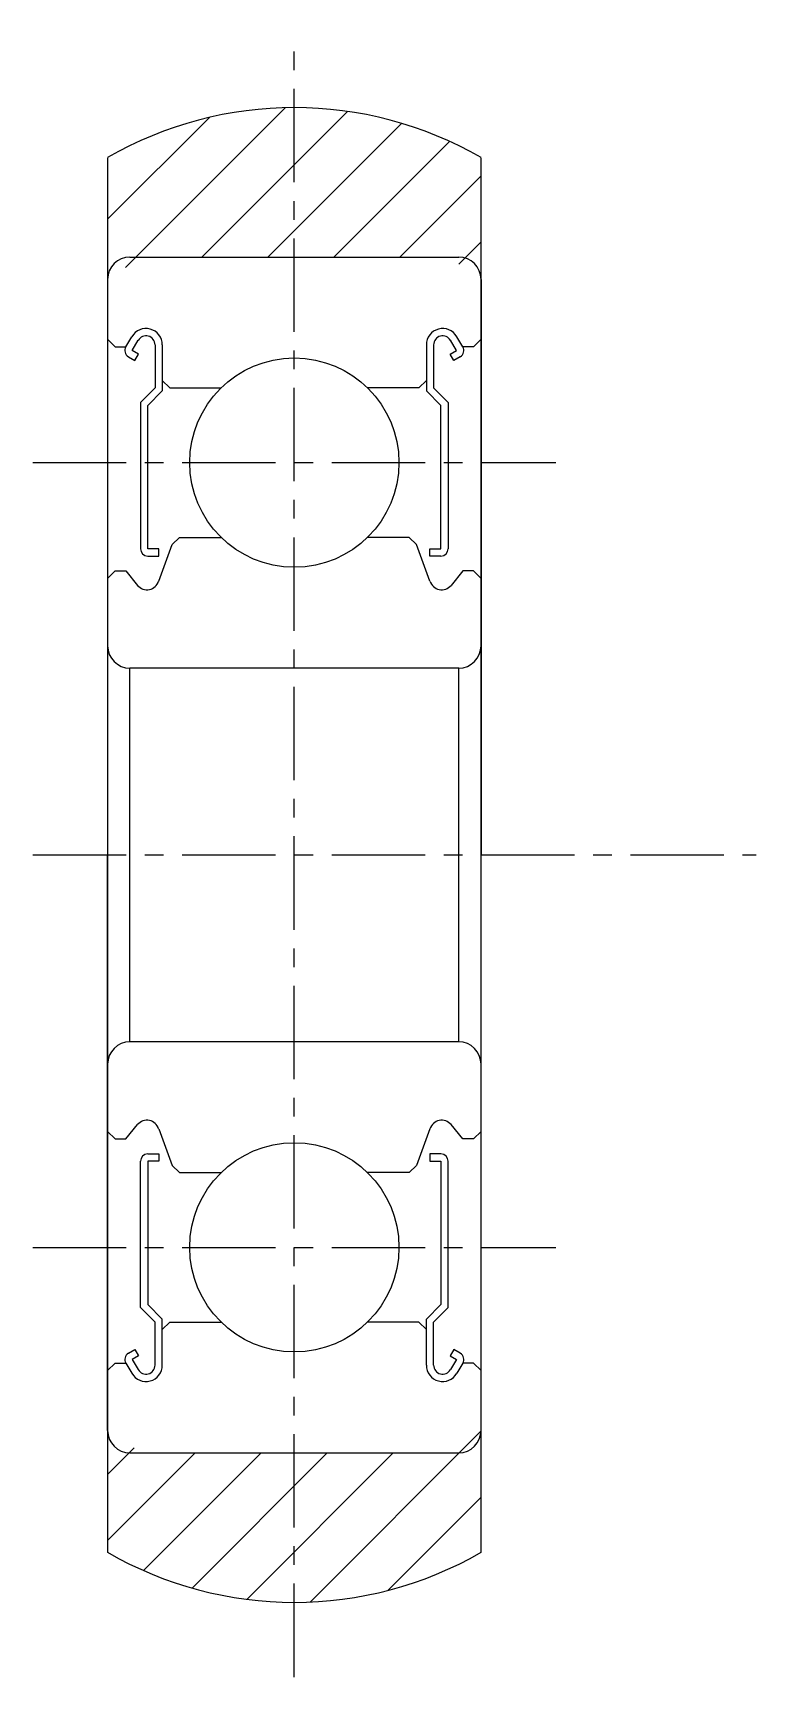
# Model space of a CAD drawing. Extents: x 2.6 to 39.6, y 2.5 to 39.
# Drawn here: x 29.87 to 39.55, y 17.01 to 39.01 of the extents above; entities outside this region: 2.
import ezdxf

# ---------------------------------------------------------------- set-up
doc = ezdxf.new("R2010")
doc.units = 0
doc.linetypes.add('CENTER', pattern=[2, 1.25, -0.25, 0.25, -0.25])
doc.layers.get('0').update_dxf_attribs({"linetype": 'CONTINUOUS'})
doc.layers.add('CENTER', color=1, linetype='CENTER')

# ---------------------------------------------------------------- blocks, each defined once
blk = doc.blocks.new('*X2')
at = {"color": 0, "linetype": 'CONTINUOUS'}
for p, q in [((100.871, -33.479), (102.234, -32.116)), ((101.111, -34.123), (103.247, -31.987)), ((102.133, -33.985), (104.082, -32.036)), ((103.017, -33.985), (104.806, -32.196)), ((103.9, -33.985), (105.448, -32.437)), ((104.784, -33.985), (105.871, -32.899)), ((105.572, -34.082), (105.871, -33.783)), ((103.583, -51.981), (105.871, -49.692)), ((100.871, -50.273), (101.226, -49.918)), ((100.871, -51.157), (102.043, -49.985)), ((101.352, -51.56), (102.926, -49.985)), ((102.002, -51.794), (103.81, -49.985)), ((102.735, -51.945), (104.694, -49.985)), ((104.621, -51.827), (105.871, -50.576))]:
    blk.add_line(p, q, dxfattribs=at)

msp = doc.modelspace()

# ---------------------------------------------------------------- linework, layer by layer
at = {"color": 7, "linetype": 'CONTINUOUS'}
for p, q in [((30.871, 37.345), (30.871, 18.684)), ((35.871, 18.684), (35.871, 37.345)), ((31.171, 36.015), (35.571, 36.015)), ((30.871, 35.715), (30.871, 28.015)), ((35.871, 35.715), (35.871, 28.015)), ((30.871, 34.915), (30.971, 34.815)), ((30.971, 34.815), (31.115, 34.815)), ((31.115, 34.815), (31.195, 34.949)), ((31.2, 34.766), (31.28, 34.901)), ((31.285, 34.717), (31.2, 34.766)), ((31.507, 34.84), (31.507, 34.265)), ((31.604, 34.84), (31.604, 34.224)), ((35.138, 34.84), (35.138, 34.224)), ((35.235, 34.84), (35.235, 34.265)), ((35.457, 34.717), (35.542, 34.766)), ((35.542, 34.766), (35.462, 34.901)), ((35.627, 34.815), (35.547, 34.949)), ((35.771, 34.815), (35.627, 34.815)), ((35.871, 34.915), (35.771, 34.815)), ((31.151, 34.681), (31.236, 34.632)), ((31.236, 34.632), (31.285, 34.717)), ((35.506, 34.632), (35.457, 34.717)), ((35.591, 34.681), (35.506, 34.632)), ((31.604, 34.365), (31.704, 34.265)), ((35.138, 34.365), (35.038, 34.265)), ((31.507, 34.265), (31.311, 34.069)), ((31.604, 34.224), (31.409, 34.029)), ((31.704, 34.265), (32.391, 34.265)), ((35.038, 34.265), (34.351, 34.265)), ((35.138, 34.224), (35.333, 34.029)), ((35.235, 34.265), (35.431, 34.069)), ((31.311, 34.069), (31.311, 32.112)), ((31.409, 32.112), (31.409, 34.029)), ((35.333, 32.112), (35.333, 34.029)), ((35.431, 34.069), (35.431, 32.112)), ((31.555, 31.68), (31.734, 32.171)), ((31.734, 32.171), (31.834, 32.265)), ((31.834, 32.265), (32.391, 32.265)), ((34.908, 32.265), (34.351, 32.265)), ((35.008, 32.171), (34.908, 32.265)), ((35.187, 31.68), (35.008, 32.171)), ((31.556, 32.112), (31.409, 32.112)), ((31.409, 32.015), (31.556, 32.015)), ((31.556, 32.015), (31.556, 32.112)), ((35.187, 32.015), (35.187, 32.112)), ((35.187, 32.112), (35.333, 32.112)), ((35.333, 32.015), (35.187, 32.015)), ((30.871, 31.715), (30.971, 31.815)), ((30.971, 31.815), (31.116, 31.815)), ((31.116, 31.815), (31.273, 31.622)), ((35.627, 31.815), (35.469, 31.622)), ((35.771, 31.815), (35.627, 31.815)), ((35.871, 31.715), (35.771, 31.815)), ((31.171, 25.515), (31.171, 30.515)), ((35.571, 30.515), (31.171, 30.515)), ((35.571, 25.515), (35.571, 30.515)), ((30.871, 20.315), (30.871, 28.015)), ((35.871, 20.315), (35.871, 28.015)), ((35.571, 25.515), (31.171, 25.515)), ((30.871, 24.315), (30.971, 24.215)), ((30.971, 24.215), (31.116, 24.215)), ((31.116, 24.215), (31.273, 24.407)), ((31.555, 24.349), (31.734, 23.859)), ((35.187, 24.349), (35.008, 23.859)), ((35.627, 24.215), (35.469, 24.407)), ((35.771, 24.215), (35.627, 24.215)), ((35.871, 24.315), (35.771, 24.215)), ((31.409, 24.015), (31.556, 24.015)), ((31.556, 24.015), (31.556, 23.917)), ((35.187, 24.015), (35.187, 23.917)), ((35.333, 24.015), (35.187, 24.015)), ((31.311, 21.96), (31.311, 23.917)), ((31.409, 23.917), (31.409, 22.001)), ((31.556, 23.917), (31.409, 23.917)), ((31.734, 23.859), (31.834, 23.765)), ((31.834, 23.765), (32.391, 23.765)), ((34.908, 23.765), (34.351, 23.765)), ((35.008, 23.859), (34.908, 23.765)), ((35.187, 23.917), (35.333, 23.917)), ((35.333, 23.917), (35.333, 22.001)), ((35.431, 21.96), (35.431, 23.917)), ((31.604, 21.805), (31.409, 22.001)), ((35.138, 21.805), (35.333, 22.001)), ((31.507, 21.765), (31.311, 21.96)), ((31.604, 21.189), (31.604, 21.805)), ((35.138, 21.189), (35.138, 21.805)), ((35.235, 21.765), (35.431, 21.96)), ((31.507, 21.189), (31.507, 21.765)), ((31.604, 21.665), (31.704, 21.765)), ((31.704, 21.765), (32.391, 21.765)), ((35.038, 21.765), (34.351, 21.765)), ((35.138, 21.665), (35.038, 21.765)), ((35.235, 21.189), (35.235, 21.765)), ((31.151, 21.348), (31.236, 21.397)), ((31.236, 21.397), (31.285, 21.312)), ((35.506, 21.397), (35.457, 21.312)), ((35.591, 21.348), (35.506, 21.397)), ((30.871, 21.115), (30.971, 21.215)), ((30.971, 21.215), (31.115, 21.215)), ((31.115, 21.215), (31.195, 21.08)), ((31.285, 21.312), (31.2, 21.263)), ((31.2, 21.263), (31.28, 21.129)), ((35.457, 21.312), (35.542, 21.263)), ((35.542, 21.263), (35.462, 21.129)), ((35.627, 21.215), (35.547, 21.08)), ((35.771, 21.215), (35.627, 21.215)), ((35.871, 21.115), (35.771, 21.215)), ((31.171, 20.015), (35.571, 20.015)), ((31.374, 20.015), (35.374, 20.015))]:
    msp.add_line(p, q, dxfattribs=at)
for centre in [(33.371, 33.265), (33.371, 22.765)]:
    msp.add_circle(centre, 1.4, dxfattribs=at)
for centre, radius, start, end in [((33.371, 33.015), 5, 60, 120), ((31.171, 35.715), 0.3, 90, 180), ((35.571, 35.715), 0.3, 0, 90), ((31.385, 34.84), 0.219, 0, 150.0003), ((35.357, 34.84), 0.219, 29.9997, 180), ((31.2, 34.766), 0.0978, 150.0138, 239.9963), ((31.385, 34.84), 0.121, 0, 150), ((35.357, 34.84), 0.121, 30, 180), ((35.542, 34.766), 0.0978, 300.0037, 29.9862), ((31.409, 32.112), 0.0978, 180.0001, 270), ((35.333, 32.112), 0.0978, 270, 359.9999), ((31.398, 31.728), 0.164, 220.0001, 343.1529), ((35.344, 31.728), 0.164, 196.8471, 319.9999), ((31.171, 30.815), 0.3, 180, 270), ((35.571, 30.815), 0.3, 270, 0), ((31.171, 25.215), 0.3, 90, 180), ((35.571, 25.215), 0.3, 0, 90), ((31.398, 24.302), 0.164, 16.8471, 139.9999), ((35.344, 24.302), 0.164, 40.0001, 163.1529), ((31.409, 23.917), 0.0978, 90, 179.9999), ((35.333, 23.917), 0.0978, 0.0001, 90), ((31.2, 21.263), 0.0978, 120.0037, 209.9862), ((35.542, 21.263), 0.0978, 330.0138, 59.9963), ((31.385, 21.189), 0.219, 209.9997, 0), ((31.385, 21.189), 0.121, 210, 0), ((35.357, 21.189), 0.219, 180, 330.0003), ((35.357, 21.189), 0.121, 180, 330), ((31.171, 20.315), 0.3, 180, 270), ((35.571, 20.315), 0.3, 270, 0), ((33.371, 23.015), 5, 240, 300)]:
    msp.add_arc(centre, radius, start, end, dxfattribs=at)
at = {"layer": 'CENTER', "color": 1, "linetype": 'CENTER'}
for p, q in [((33.371, 17.015), (33.371, 39.015)), ((29.871, 33.265), (36.871, 33.265)), ((29.871, 28.015), (39.553, 28.015)), ((29.871, 22.765), (36.871, 22.765))]:
    msp.add_line(p, q, dxfattribs=at)

# ---------------------------------------------------------------- block references
at = {"color": 3, "linetype": 'CONTINUOUS'}
msp.add_blockref('*X2', (-70, 70), dxfattribs=at)

# ---------------------------------------------------------------- texts
at = {"color": 7, "linetype": 'CONTINUOUS'}
for s, p in [('UMBBR 5-20', (2.5, 6.25)), ('UMBR0520', (2.5, 2.5))]:
    msp.add_text(s, height=1, dxfattribs=at).set_placement(p)

doc.saveas('drawing.dxf')
